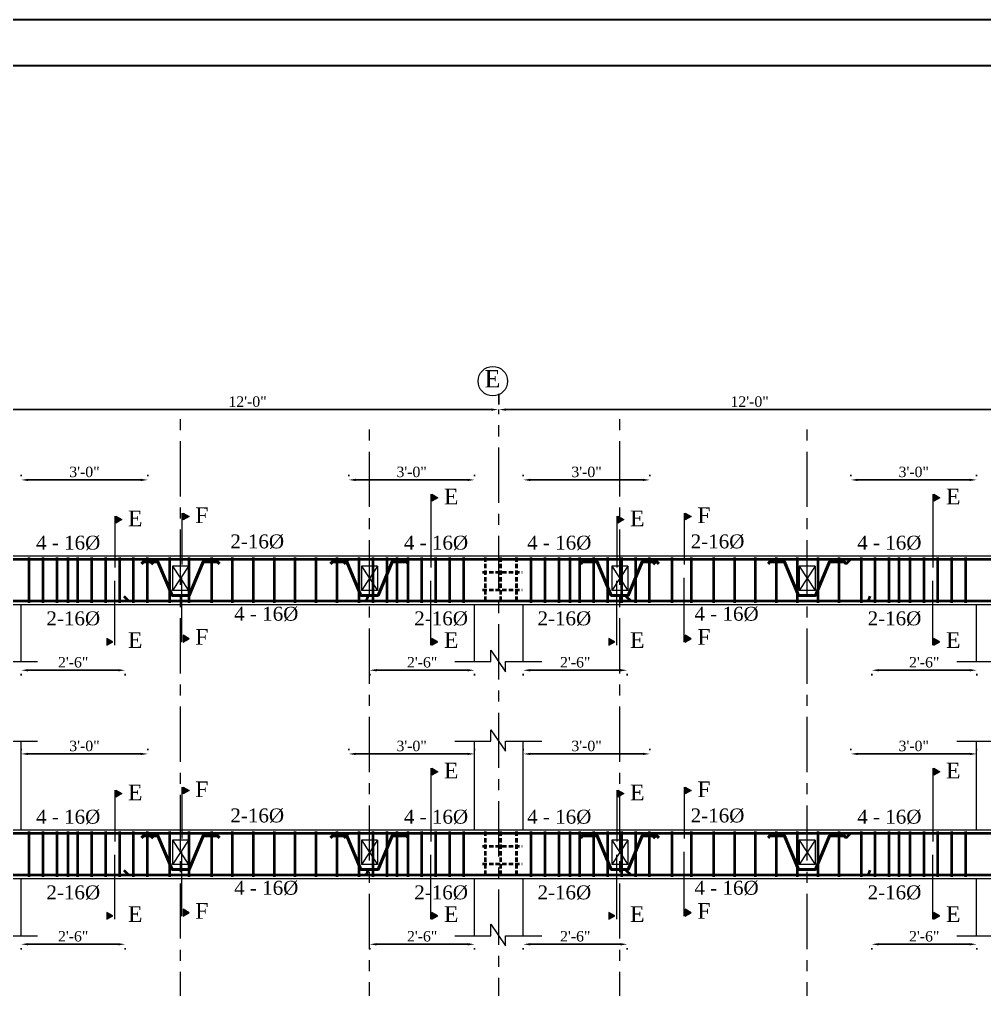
# Model space of a CAD drawing. Extents: x -2338379 to 930990, y -818978 to 106940.
# Drawn here: x 382564 to 383119, y -207224 to -206667 of the extents above; entities that cross this region are included whole.
import ezdxf

# ---------------------------------------------------------------- set-up
doc = ezdxf.new("R2010")
doc.units = 0
doc.header["$MEASUREMENT"] = 0
doc.header["$PDMODE"] = 34
for name, pattern in [('ACAD_ISO02W100', [15, 12, -3]), ('CENTER', [50.8, 31.75, -6.35, 6.35, -6.35]), ('DASHED', [0.75, 0.5, -0.25])]:
    doc.linetypes.add(name, pattern=pattern)
doc.layers.get('0').update_dxf_attribs({"linetype": 'CONTINUOUS', "lineweight": 30})
doc.layers.get('DEFPOINTS').update_dxf_attribs({"linetype": 'CONTINUOUS'})
for name, color, linetype, lineweight in [('BEAM', 1, 'DASHED', 18), ('Center', 11, 'CENTER', 15), ('Dimension', 35, 'CONTINUOUS', 9), ('HATCH', 3, 'CONTINUOUS', 15), ('rcc elevation', 253, 'CONTINUOUS', 18), ('rebar', 3, 'CONTINUOUS', 40), ('Structure', 2, 'CONTINUOUS', 50), ('TEXT', 7, 'CONTINUOUS', 30), ('WALL', 1, 'CONTINUOUS', 40)]:
    doc.layers.add(name, color=color, linetype=linetype, lineweight=lineweight)
doc.styles.get("Standard").update_dxf_attribs({"font": 'times.ttf', "height": 6})
doc.dimstyles.new('Standard$0', dxfattribs={"dimtxt": 6, "dimasz": 4, "dimexe": 3, "dimexo": 6, "dimgap": 3, "dimtad": 1, "dimdec": 1, "dimzin": 0, "dimdsep": 46, "dimlunit": 4, "dimtxsty": 'Standard', "dimcen": 0.09, "dimclrd": 6, "dimclre": 6, "dimclrt": 7, "dimadec": 0, "dimazin": 0, "dimtfac": 1, "dimtdec": 1, "dimtix": 1, "dimtofl": 0, "dimtmove": 1, "dimatfit": 3, "dimfxl": 1, "dimtolj": 1, "dimtzin": 0, "dimlwd": 18, "dimlwe": 18, "dimarcsym": 0})

# ---------------------------------------------------------------- blocks, each defined once
blk = doc.blocks.new('*D387')
at = {"layer": 'DEFPOINTS', "color": 0, "lineweight": 30, "transparency": 16777216}
for p in [(382839.15, -206884.81), (382551.01, -206890.81), (382839.15, -206890.81)]:
    blk.add_point(p, dxfattribs=at)
at = {"layer": 'TEXT', "color": 6, "lineweight": -2, "transparency": 16777216}
for p, q in [((382551.01, -206881.81), (382551.01, -206887.81)), ((382555.01, -206890.81), (382835.15, -206890.81))]:
    blk.add_line(p, q, dxfattribs=at)
at = {"layer": 'TEXT', "color": 6, "lineweight": 30, "transparency": 16777216}
for points in [[(382555.01, -206890.15), (382555.01, -206891.48), (382551.01, -206890.81)], [(382835.15, -206890.15), (382835.15, -206891.48), (382839.15, -206890.81)]]:
    blk.add_solid(points, dxfattribs=at)
at = {"layer": 'TEXT', "color": 7, "transparency": 16777216, "insert": (382695.08, -206886.26), "char_height": 6, "attachment_point": 5}
blk.add_mtext('\\A1;12\'-0"', dxfattribs=at)
blk = doc.blocks.new('*D388')
at = {"layer": 'DEFPOINTS', "color": 0, "lineweight": 30, "transparency": 16777216}
for p in [(383127.63, -206884.81), (382839.5, -206890.81), (383127.63, -206890.81)]:
    blk.add_point(p, dxfattribs=at)
at = {"layer": 'TEXT', "color": 6, "lineweight": -2, "transparency": 16777216}
for p, q in [((382839.5, -206881.81), (382839.5, -206887.81)), ((382843.5, -206890.81), (383123.63, -206890.81))]:
    blk.add_line(p, q, dxfattribs=at)
at = {"layer": 'TEXT', "color": 6, "lineweight": 30, "transparency": 16777216}
for points in [[(382843.5, -206890.15), (382843.5, -206891.48), (382839.5, -206890.81)], [(383123.63, -206890.15), (383123.63, -206891.48), (383127.63, -206890.81)]]:
    blk.add_solid(points, dxfattribs=at)
at = {"layer": 'TEXT', "color": 7, "transparency": 16777216, "insert": (382983.56, -206886.26), "char_height": 6, "attachment_point": 5}
blk.add_mtext('\\A1;12\'-0"', dxfattribs=at)
blk = doc.blocks.new('*D575')
at = {"layer": 'DEFPOINTS', "color": 0, "lineweight": 30, "transparency": 16777216}
for p in [(382637.76, -207088.62), (382565.01, -207095.46), (382637.76, -207095.46)]:
    blk.add_point(p, dxfattribs=at)
at = {"layer": 'TEXT', "color": 6, "lineweight": -2, "transparency": 16777216}
for p, q in [((382565.01, -207086.46), (382565.01, -207085.62)), ((382637.76, -207086.46), (382637.76, -207085.62)), ((382569.01, -207088.62), (382633.76, -207088.62))]:
    blk.add_line(p, q, dxfattribs=at)
at = {"layer": 'TEXT', "color": 6, "lineweight": 30, "transparency": 16777216}
for points in [[(382569.01, -207087.96), (382569.01, -207089.29), (382565.01, -207088.62)], [(382633.76, -207087.96), (382633.76, -207089.29), (382637.76, -207088.62)]]:
    blk.add_solid(points, dxfattribs=at)
at = {"layer": 'TEXT', "color": 7, "transparency": 16777216, "insert": (382601.39, -207084.07), "char_height": 6, "attachment_point": 5}
blk.add_mtext('\\A1;3\'-0"', dxfattribs=at)
blk = doc.blocks.new('*D576')
at = {"layer": 'DEFPOINTS', "color": 0, "lineweight": 30, "transparency": 16777216}
for p in [(382565.01, -207191.13), (382624.76, -207191.13), (382624.76, -207197.97)]:
    blk.add_point(p, dxfattribs=at)
at = {"layer": 'TEXT', "color": 6, "lineweight": -2, "transparency": 16777216}
for p, q in [((382569.01, -207197.97), (382620.76, -207197.97)), ((382565.01, -207200.13), (382565.01, -207200.97)), ((382624.76, -207200.13), (382624.76, -207200.97))]:
    blk.add_line(p, q, dxfattribs=at)
at = {"layer": 'TEXT', "color": 6, "lineweight": 30, "transparency": 16777216}
for points in [[(382569.01, -207197.31), (382569.01, -207198.64), (382565.01, -207197.97)], [(382620.76, -207197.31), (382620.76, -207198.64), (382624.76, -207197.97)]]:
    blk.add_solid(points, dxfattribs=at)
at = {"layer": 'TEXT', "color": 7, "transparency": 16777216, "insert": (382594.89, -207193.42), "char_height": 6, "attachment_point": 5}
blk.add_mtext('\\A1;2\'-6"', dxfattribs=at)
blk = doc.blocks.new('*D577')
at = {"layer": 'DEFPOINTS', "color": 0, "lineweight": 30, "transparency": 16777216}
for p in [(382825.5, -207088.62), (382753.23, -207095.46), (382825.5, -207095.46)]:
    blk.add_point(p, dxfattribs=at)
at = {"layer": 'TEXT', "color": 6, "lineweight": -2, "transparency": 16777216}
for p, q in [((382753.23, -207086.46), (382753.23, -207085.62)), ((382825.5, -207086.46), (382825.5, -207085.62)), ((382757.23, -207088.62), (382821.5, -207088.62))]:
    blk.add_line(p, q, dxfattribs=at)
at = {"layer": 'TEXT', "color": 6, "lineweight": 30, "transparency": 16777216}
for points in [[(382757.23, -207087.96), (382757.23, -207089.29), (382753.23, -207088.62)], [(382821.5, -207087.96), (382821.5, -207089.29), (382825.5, -207088.62)]]:
    blk.add_solid(points, dxfattribs=at)
at = {"layer": 'TEXT', "color": 7, "transparency": 16777216, "insert": (382789.36, -207084.07), "char_height": 6, "attachment_point": 5}
blk.add_mtext('\\A1;3\'-0"', dxfattribs=at)
blk = doc.blocks.new('*D578')
at = {"layer": 'DEFPOINTS', "color": 0, "lineweight": 30, "transparency": 16777216}
for p in [(382765.26, -207191.13), (382825.52, -207191.13), (382765.26, -207197.97)]:
    blk.add_point(p, dxfattribs=at)
at = {"layer": 'TEXT', "color": 6, "lineweight": -2, "transparency": 16777216}
for p, q in [((382821.52, -207197.97), (382769.26, -207197.97)), ((382765.26, -207200.13), (382765.26, -207200.97)), ((382825.52, -207200.13), (382825.52, -207200.97))]:
    blk.add_line(p, q, dxfattribs=at)
at = {"layer": 'TEXT', "color": 6, "lineweight": 30, "transparency": 16777216}
for points in [[(382769.26, -207197.31), (382769.26, -207198.64), (382765.26, -207197.97)], [(382821.52, -207197.31), (382821.52, -207198.64), (382825.52, -207197.97)]]:
    blk.add_solid(points, dxfattribs=at)
at = {"layer": 'TEXT', "color": 7, "transparency": 16777216, "insert": (382795.39, -207193.42), "char_height": 6, "attachment_point": 5}
blk.add_mtext('\\A1;2\'-6"', dxfattribs=at)
blk = doc.blocks.new('*D579')
at = {"layer": 'DEFPOINTS', "color": 0, "lineweight": 30, "transparency": 16777216}
for p in [(382926.24, -207088.62), (382853.5, -207095.46), (382926.24, -207095.46)]:
    blk.add_point(p, dxfattribs=at)
at = {"layer": 'TEXT', "color": 6, "lineweight": -2, "transparency": 16777216}
for p, q in [((382853.5, -207086.46), (382853.5, -207085.62)), ((382926.24, -207086.46), (382926.24, -207085.62)), ((382857.5, -207088.62), (382922.24, -207088.62))]:
    blk.add_line(p, q, dxfattribs=at)
at = {"layer": 'TEXT', "color": 6, "lineweight": 30, "transparency": 16777216}
for points in [[(382857.5, -207087.96), (382857.5, -207089.29), (382853.5, -207088.62)], [(382922.24, -207087.96), (382922.24, -207089.29), (382926.24, -207088.62)]]:
    blk.add_solid(points, dxfattribs=at)
at = {"layer": 'TEXT', "color": 7, "transparency": 16777216, "insert": (382889.87, -207084.07), "char_height": 6, "attachment_point": 5}
blk.add_mtext('\\A1;3\'-0"', dxfattribs=at)
blk = doc.blocks.new('*D580')
at = {"layer": 'DEFPOINTS', "color": 0, "lineweight": 30, "transparency": 16777216}
for p in [(382853.5, -207191.13), (382913.24, -207191.13), (382913.24, -207197.97)]:
    blk.add_point(p, dxfattribs=at)
at = {"layer": 'TEXT', "color": 6, "lineweight": -2, "transparency": 16777216}
for p, q in [((382857.5, -207197.97), (382909.24, -207197.97)), ((382853.5, -207200.13), (382853.5, -207200.97)), ((382913.24, -207200.13), (382913.24, -207200.97))]:
    blk.add_line(p, q, dxfattribs=at)
at = {"layer": 'TEXT', "color": 6, "lineweight": 30, "transparency": 16777216}
for points in [[(382857.5, -207197.31), (382857.5, -207198.64), (382853.5, -207197.97)], [(382909.24, -207197.31), (382909.24, -207198.64), (382913.24, -207197.97)]]:
    blk.add_solid(points, dxfattribs=at)
at = {"layer": 'TEXT', "color": 7, "transparency": 16777216, "insert": (382883.37, -207193.42), "char_height": 6, "attachment_point": 5}
blk.add_mtext('\\A1;2\'-6"', dxfattribs=at)
blk = doc.blocks.new('*D581')
at = {"layer": 'DEFPOINTS', "color": 0, "lineweight": 30, "transparency": 16777216}
for p in [(383113.98, -207088.62), (383041.72, -207095.46), (383113.98, -207095.46)]:
    blk.add_point(p, dxfattribs=at)
at = {"layer": 'TEXT', "color": 6, "lineweight": -2, "transparency": 16777216}
for p, q in [((383041.72, -207086.46), (383041.72, -207085.62)), ((383113.98, -207086.46), (383113.98, -207085.62)), ((383045.72, -207088.62), (383109.98, -207088.62))]:
    blk.add_line(p, q, dxfattribs=at)
at = {"layer": 'TEXT', "color": 6, "lineweight": 30, "transparency": 16777216}
for points in [[(383045.72, -207087.96), (383045.72, -207089.29), (383041.72, -207088.62)], [(383109.98, -207087.96), (383109.98, -207089.29), (383113.98, -207088.62)]]:
    blk.add_solid(points, dxfattribs=at)
at = {"layer": 'TEXT', "color": 7, "transparency": 16777216, "insert": (383077.85, -207084.07), "char_height": 6, "attachment_point": 5}
blk.add_mtext('\\A1;3\'-0"', dxfattribs=at)
blk = doc.blocks.new('*D582')
at = {"layer": 'DEFPOINTS', "color": 0, "lineweight": 30, "transparency": 16777216}
for p in [(383053.74, -207191.13), (383114.01, -207191.13), (383053.74, -207197.97)]:
    blk.add_point(p, dxfattribs=at)
at = {"layer": 'TEXT', "color": 6, "lineweight": -2, "transparency": 16777216}
for p, q in [((383110.01, -207197.97), (383057.74, -207197.97)), ((383053.74, -207200.13), (383053.74, -207200.97)), ((383114.01, -207200.13), (383114.01, -207200.97))]:
    blk.add_line(p, q, dxfattribs=at)
at = {"layer": 'TEXT', "color": 6, "lineweight": 30, "transparency": 16777216}
for points in [[(383057.74, -207197.31), (383057.74, -207198.64), (383053.74, -207197.97)], [(383110.01, -207197.31), (383110.01, -207198.64), (383114.01, -207197.97)]]:
    blk.add_solid(points, dxfattribs=at)
at = {"layer": 'TEXT', "color": 7, "transparency": 16777216, "insert": (383083.88, -207193.42), "char_height": 6, "attachment_point": 5}
blk.add_mtext('\\A1;2\'-6"', dxfattribs=at)
blk = doc.blocks.new('*D612')
at = {"layer": 'DEFPOINTS', "color": 0, "lineweight": 30, "transparency": 16777216}
for p in [(382637.76, -206931.19), (382565.01, -206938.03), (382637.76, -206938.03)]:
    blk.add_point(p, dxfattribs=at)
at = {"layer": 'TEXT', "color": 6, "lineweight": -2, "transparency": 16777216}
for p, q in [((382565.01, -206929.03), (382565.01, -206928.19)), ((382569.01, -206931.19), (382633.76, -206931.19)), ((382637.76, -206929.03), (382637.76, -206928.19))]:
    blk.add_line(p, q, dxfattribs=at)
at = {"layer": 'TEXT', "color": 6, "lineweight": 30, "transparency": 16777216}
for points in [[(382569.01, -206930.52), (382569.01, -206931.86), (382565.01, -206931.19)], [(382633.76, -206930.52), (382633.76, -206931.86), (382637.76, -206931.19)]]:
    blk.add_solid(points, dxfattribs=at)
at = {"layer": 'TEXT', "color": 7, "transparency": 16777216, "insert": (382601.39, -206926.64), "char_height": 6, "attachment_point": 5}
blk.add_mtext('\\A1;3\'-0"', dxfattribs=at)
blk = doc.blocks.new('*D613')
at = {"layer": 'DEFPOINTS', "color": 0, "lineweight": 30, "transparency": 16777216}
for p in [(382565.01, -207033.7), (382624.76, -207033.7), (382624.76, -207040.54)]:
    blk.add_point(p, dxfattribs=at)
at = {"layer": 'TEXT', "color": 6, "lineweight": -2, "transparency": 16777216}
for p, q in [((382565.01, -207042.7), (382565.01, -207043.54)), ((382569.01, -207040.54), (382620.76, -207040.54)), ((382624.76, -207042.7), (382624.76, -207043.54))]:
    blk.add_line(p, q, dxfattribs=at)
at = {"layer": 'TEXT', "color": 6, "lineweight": 30, "transparency": 16777216}
for points in [[(382569.01, -207039.87), (382569.01, -207041.21), (382565.01, -207040.54)], [(382620.76, -207039.87), (382620.76, -207041.21), (382624.76, -207040.54)]]:
    blk.add_solid(points, dxfattribs=at)
at = {"layer": 'TEXT', "color": 7, "transparency": 16777216, "insert": (382594.89, -207035.99), "char_height": 6, "attachment_point": 5}
blk.add_mtext('\\A1;2\'-6"', dxfattribs=at)
blk = doc.blocks.new('*D614')
at = {"layer": 'DEFPOINTS', "color": 0, "lineweight": 30, "transparency": 16777216}
for p in [(382825.5, -206931.19), (382753.23, -206938.03), (382825.5, -206938.03)]:
    blk.add_point(p, dxfattribs=at)
at = {"layer": 'TEXT', "color": 6, "lineweight": -2, "transparency": 16777216}
for p, q in [((382753.23, -206929.03), (382753.23, -206928.19)), ((382757.23, -206931.19), (382821.5, -206931.19)), ((382825.5, -206929.03), (382825.5, -206928.19))]:
    blk.add_line(p, q, dxfattribs=at)
at = {"layer": 'TEXT', "color": 6, "lineweight": 30, "transparency": 16777216}
for points in [[(382757.23, -206930.52), (382757.23, -206931.86), (382753.23, -206931.19)], [(382821.5, -206930.52), (382821.5, -206931.86), (382825.5, -206931.19)]]:
    blk.add_solid(points, dxfattribs=at)
at = {"layer": 'TEXT', "color": 7, "transparency": 16777216, "insert": (382789.36, -206926.64), "char_height": 6, "attachment_point": 5}
blk.add_mtext('\\A1;3\'-0"', dxfattribs=at)
blk = doc.blocks.new('*D615')
at = {"layer": 'DEFPOINTS', "color": 0, "lineweight": 30, "transparency": 16777216}
for p in [(382765.26, -207033.7), (382825.52, -207033.7), (382765.26, -207040.54)]:
    blk.add_point(p, dxfattribs=at)
at = {"layer": 'TEXT', "color": 6, "lineweight": -2, "transparency": 16777216}
for p, q in [((382765.26, -207042.7), (382765.26, -207043.54)), ((382821.52, -207040.54), (382769.26, -207040.54)), ((382825.52, -207042.7), (382825.52, -207043.54))]:
    blk.add_line(p, q, dxfattribs=at)
at = {"layer": 'TEXT', "color": 6, "lineweight": 30, "transparency": 16777216}
for points in [[(382769.26, -207039.87), (382769.26, -207041.21), (382765.26, -207040.54)], [(382821.52, -207039.87), (382821.52, -207041.21), (382825.52, -207040.54)]]:
    blk.add_solid(points, dxfattribs=at)
at = {"layer": 'TEXT', "color": 7, "transparency": 16777216, "insert": (382795.39, -207035.99), "char_height": 6, "attachment_point": 5}
blk.add_mtext('\\A1;2\'-6"', dxfattribs=at)
blk = doc.blocks.new('*D616')
at = {"layer": 'DEFPOINTS', "color": 0, "lineweight": 30, "transparency": 16777216}
for p in [(382926.24, -206931.19), (382853.5, -206938.03), (382926.24, -206938.03)]:
    blk.add_point(p, dxfattribs=at)
at = {"layer": 'TEXT', "color": 6, "lineweight": -2, "transparency": 16777216}
for p, q in [((382853.5, -206929.03), (382853.5, -206928.19)), ((382857.5, -206931.19), (382922.24, -206931.19)), ((382926.24, -206929.03), (382926.24, -206928.19))]:
    blk.add_line(p, q, dxfattribs=at)
at = {"layer": 'TEXT', "color": 6, "lineweight": 30, "transparency": 16777216}
for points in [[(382857.5, -206930.52), (382857.5, -206931.86), (382853.5, -206931.19)], [(382922.24, -206930.52), (382922.24, -206931.86), (382926.24, -206931.19)]]:
    blk.add_solid(points, dxfattribs=at)
at = {"layer": 'TEXT', "color": 7, "transparency": 16777216, "insert": (382889.87, -206926.64), "char_height": 6, "attachment_point": 5}
blk.add_mtext('\\A1;3\'-0"', dxfattribs=at)
blk = doc.blocks.new('*D617')
at = {"layer": 'DEFPOINTS', "color": 0, "lineweight": 30, "transparency": 16777216}
for p in [(382853.5, -207033.7), (382913.24, -207033.7), (382913.24, -207040.54)]:
    blk.add_point(p, dxfattribs=at)
at = {"layer": 'TEXT', "color": 6, "lineweight": -2, "transparency": 16777216}
for p, q in [((382853.5, -207042.7), (382853.5, -207043.54)), ((382857.5, -207040.54), (382909.24, -207040.54)), ((382913.24, -207042.7), (382913.24, -207043.54))]:
    blk.add_line(p, q, dxfattribs=at)
at = {"layer": 'TEXT', "color": 6, "lineweight": 30, "transparency": 16777216}
for points in [[(382857.5, -207039.87), (382857.5, -207041.21), (382853.5, -207040.54)], [(382909.24, -207039.87), (382909.24, -207041.21), (382913.24, -207040.54)]]:
    blk.add_solid(points, dxfattribs=at)
at = {"layer": 'TEXT', "color": 7, "transparency": 16777216, "insert": (382883.37, -207035.99), "char_height": 6, "attachment_point": 5}
blk.add_mtext('\\A1;2\'-6"', dxfattribs=at)
blk = doc.blocks.new('*D618')
at = {"layer": 'DEFPOINTS', "color": 0, "lineweight": 30, "transparency": 16777216}
for p in [(383113.98, -206931.19), (383041.72, -206938.03), (383113.98, -206938.03)]:
    blk.add_point(p, dxfattribs=at)
at = {"layer": 'TEXT', "color": 6, "lineweight": -2, "transparency": 16777216}
for p, q in [((383041.72, -206929.03), (383041.72, -206928.19)), ((383045.72, -206931.19), (383109.98, -206931.19)), ((383113.98, -206929.03), (383113.98, -206928.19))]:
    blk.add_line(p, q, dxfattribs=at)
at = {"layer": 'TEXT', "color": 6, "lineweight": 30, "transparency": 16777216}
for points in [[(383045.72, -206930.52), (383045.72, -206931.86), (383041.72, -206931.19)], [(383109.98, -206930.52), (383109.98, -206931.86), (383113.98, -206931.19)]]:
    blk.add_solid(points, dxfattribs=at)
at = {"layer": 'TEXT', "color": 7, "transparency": 16777216, "insert": (383077.85, -206926.64), "char_height": 6, "attachment_point": 5}
blk.add_mtext('\\A1;3\'-0"', dxfattribs=at)
blk = doc.blocks.new('*D619')
at = {"layer": 'DEFPOINTS', "color": 0, "lineweight": 30, "transparency": 16777216}
for p in [(383053.74, -207033.7), (383114.01, -207033.7), (383053.74, -207040.54)]:
    blk.add_point(p, dxfattribs=at)
at = {"layer": 'TEXT', "color": 6, "lineweight": -2, "transparency": 16777216}
for p, q in [((383053.74, -207042.7), (383053.74, -207043.54)), ((383110.01, -207040.54), (383057.74, -207040.54)), ((383114.01, -207042.7), (383114.01, -207043.54))]:
    blk.add_line(p, q, dxfattribs=at)
at = {"layer": 'TEXT', "color": 6, "lineweight": 30, "transparency": 16777216}
for points in [[(383057.74, -207039.87), (383057.74, -207041.21), (383053.74, -207040.54)], [(383110.01, -207039.87), (383110.01, -207041.21), (383114.01, -207040.54)]]:
    blk.add_solid(points, dxfattribs=at)
at = {"layer": 'TEXT', "color": 7, "transparency": 16777216, "insert": (383083.88, -207035.99), "char_height": 6, "attachment_point": 5}
blk.add_mtext('\\A1;2\'-6"', dxfattribs=at)

msp = doc.modelspace()

# ---------------------------------------------------------------- hatches: boundary and pattern name
at = {"layer": 'HATCH', "ltscale": 0.5}
for points in [[(382800.93, -206943.4), (382800.93, -206939.45), (382804.35, -206941.42)], [(383089.41, -206943.4), (383089.41, -206939.45), (383092.83, -206941.42)], [(382619.39, -206955.98), (382619.39, -206952.03), (382622.81, -206954)], [(382658.04, -206954.16), (382658.04, -206950.21), (382661.46, -206952.18)], [(382907.87, -206955.98), (382907.87, -206952.03), (382911.29, -206954)], [(382946.52, -206954.16), (382946.52, -206950.21), (382949.94, -206952.18)], [(382658.04, -207020.44), (382658.04, -207024.39), (382661.46, -207022.41)], [(382946.52, -207020.44), (382946.52, -207024.39), (382949.94, -207022.41)], [(382614.19, -207022.26), (382614.19, -207026.21), (382617.61, -207024.24)], [(382800.93, -207022.26), (382800.93, -207026.21), (382804.35, -207024.24)], [(382902.67, -207022.26), (382902.67, -207026.21), (382906.09, -207024.24)], [(383089.41, -207022.26), (383089.41, -207026.21), (383092.83, -207024.24)], [(382800.93, -207100.83), (382800.93, -207096.88), (382804.35, -207098.85)], [(383089.41, -207100.83), (383089.41, -207096.88), (383092.83, -207098.85)], [(382619.39, -207113.41), (382619.39, -207109.46), (382622.81, -207111.44)], [(382658.04, -207111.59), (382658.04, -207107.64), (382661.46, -207109.61)], [(382907.87, -207113.41), (382907.87, -207109.46), (382911.29, -207111.44)], [(382946.52, -207111.59), (382946.52, -207107.64), (382949.94, -207109.61)], [(382614.19, -207179.7), (382614.19, -207183.64), (382617.61, -207181.67)], [(382658.04, -207177.87), (382658.04, -207181.82), (382661.46, -207179.85)], [(382800.93, -207179.7), (382800.93, -207183.64), (382804.35, -207181.67)], [(382902.67, -207179.7), (382902.67, -207183.64), (382906.09, -207181.67)], [(382946.52, -207177.87), (382946.52, -207181.82), (382949.94, -207179.85)], [(383089.41, -207179.7), (383089.41, -207183.64), (383092.83, -207181.67)]]:
    msp.add_hatch(color=256, dxfattribs=at).paths.add_polyline_path(points)

# ---------------------------------------------------------------- linework, layer by layer
at = {"color": 3}
for points in [[(381440.54, -206666.63), (384925.34, -206666.63), (384925.34, -209148.23), (381440.54, -209148.23)], [(381519.74, -206693.03), (384898.94, -206693.03), (384898.94, -209121.83), (381519.74, -209121.83)]]:
    msp.add_lwpolyline(points, close=True, dxfattribs=at)
at = {"layer": 'BEAM', "linetype": 'ACAD_ISO02W100', "ltscale": 5}
for p, q in [((382652.02, -206980.74), (382652.02, -206994.74)), ((382661.22, -206980.74), (382661.22, -206994.74)), ((382760.61, -206980.74), (382760.61, -206994.74)), ((382769.81, -206980.74), (382769.81, -206994.74)), ((382904.38, -206980.74), (382904.38, -206994.74)), ((382913.58, -206980.74), (382913.58, -206994.74)), ((383012.02, -206980.74), (383012.02, -206994.74)), ((383021.22, -206980.74), (383021.22, -206994.74)), ((382652.02, -207138.17), (382652.02, -207152.17)), ((382661.22, -207138.17), (382661.22, -207152.17)), ((382760.61, -207138.17), (382760.61, -207152.17)), ((382769.81, -207138.17), (382769.81, -207152.17)), ((382904.38, -207138.17), (382904.38, -207152.17)), ((382913.58, -207138.17), (382913.58, -207152.17)), ((383012.02, -207138.17), (383012.02, -207152.17)), ((383021.22, -207138.17), (383021.22, -207152.17))]:
    msp.add_line(p, q, dxfattribs=at)
at = {"layer": 'Center'}
for p, q in [((382656.57, -207905.93), (382656.57, -206890.81)), ((382839.5, -207909.49), (382839.5, -206890.81)), ((382908.93, -207905.93), (382908.93, -206890.81)), ((382765.16, -207911.93), (382765.16, -206896.81)), ((383016.57, -207911.93), (383016.57, -206896.81))]:
    msp.add_line(p, q, dxfattribs=at)
at = {"layer": 'Dimension', "ltscale": 0.5}
for p, q in [((382800.3, -206939.42), (382800.3, -206981.59)), ((383088.78, -206939.42), (383088.78, -206981.59)), ((382618.76, -206952.04), (382618.76, -206981.59)), ((382657.41, -206950.22), (382657.41, -206979.77)), ((382907.24, -206952.04), (382907.24, -206981.59)), ((382945.89, -206950.22), (382945.89, -206979.77)), ((382618.76, -207026.2), (382618.76, -206989.25)), ((382657.41, -207024.38), (382657.41, -206987.43)), ((382800.3, -207026.2), (382800.3, -206989.25)), ((382907.24, -207026.2), (382907.24, -206989.25)), ((382945.89, -207024.38), (382945.89, -206987.43)), ((383088.78, -207026.2), (383088.78, -206989.25)), ((382800.3, -207096.85), (382800.3, -207139.02)), ((383088.78, -207096.85), (383088.78, -207139.02)), ((382618.76, -207109.47), (382618.76, -207139.02)), ((382657.41, -207107.65), (382657.41, -207137.2)), ((382907.24, -207109.47), (382907.24, -207139.02)), ((382945.89, -207107.65), (382945.89, -207137.2)), ((382618.76, -207183.63), (382618.76, -207146.68)), ((382657.41, -207181.81), (382657.41, -207144.86)), ((382800.3, -207183.63), (382800.3, -207146.68)), ((382907.24, -207183.63), (382907.24, -207146.68)), ((382945.89, -207181.81), (382945.89, -207144.86)), ((383088.78, -207183.63), (383088.78, -207146.68))]:
    msp.add_line(p, q, dxfattribs=at)
at = {"layer": 'Dimension', "linetype": 'ACAD_ISO02W100', "ltscale": 125}
for p, q in [((382661.22, -206980.74), (382652.02, -206980.74)), ((382652.02, -206980.74), (382661.22, -206994.74)), ((382661.22, -206980.74), (382652.02, -206994.74)), ((382769.81, -206980.74), (382760.61, -206980.74)), ((382760.61, -206980.74), (382769.81, -206994.74)), ((382769.81, -206980.74), (382760.61, -206994.74)), ((382913.58, -206980.74), (382904.38, -206980.74)), ((382904.38, -206980.74), (382913.58, -206994.74)), ((382913.58, -206980.74), (382904.38, -206994.74)), ((383021.22, -206980.74), (383012.02, -206980.74)), ((383012.02, -206980.74), (383021.22, -206994.74)), ((383021.22, -206980.74), (383012.02, -206994.74)), ((382661.22, -206994.74), (382652.02, -206994.74)), ((382769.81, -206994.74), (382760.61, -206994.74)), ((382913.58, -206994.74), (382904.38, -206994.74)), ((383021.22, -206994.74), (383012.02, -206994.74)), ((382661.22, -207138.17), (382652.02, -207138.17)), ((382652.02, -207138.17), (382661.22, -207152.17)), ((382661.22, -207138.17), (382652.02, -207152.17)), ((382769.81, -207138.17), (382760.61, -207138.17)), ((382760.61, -207138.17), (382769.81, -207152.17)), ((382769.81, -207138.17), (382760.61, -207152.17)), ((382913.58, -207138.17), (382904.38, -207138.17)), ((382904.38, -207138.17), (382913.58, -207152.17)), ((382913.58, -207138.17), (382904.38, -207152.17)), ((383021.22, -207138.17), (383012.02, -207138.17)), ((383012.02, -207138.17), (383021.22, -207152.17)), ((383021.22, -207138.17), (383012.02, -207152.17)), ((382661.22, -207152.17), (382652.02, -207152.17)), ((382769.81, -207152.17), (382760.61, -207152.17)), ((382913.58, -207152.17), (382904.38, -207152.17)), ((383021.22, -207152.17), (383012.02, -207152.17))]:
    msp.add_line(p, q, dxfattribs=at)
at = {"layer": 'Dimension', "ltscale": 0.5}
for points in [[(382804.35, -206941.42), (382800.93, -206943.4), (382800.93, -206939.45)], [(383092.83, -206941.42), (383089.41, -206943.4), (383089.41, -206939.45)], [(382622.81, -206954), (382619.39, -206955.98), (382619.39, -206952.03)], [(382661.46, -206952.18), (382658.04, -206954.16), (382658.04, -206950.21)], [(382911.29, -206954), (382907.87, -206955.98), (382907.87, -206952.03)], [(382949.94, -206952.18), (382946.52, -206954.16), (382946.52, -206950.21)], [(382661.46, -207022.41), (382658.04, -207020.44), (382658.04, -207024.39)], [(382949.94, -207022.41), (382946.52, -207020.44), (382946.52, -207024.39)], [(382617.61, -207024.24), (382614.19, -207022.26), (382614.19, -207026.21)], [(382804.35, -207024.24), (382800.93, -207022.26), (382800.93, -207026.21)], [(382906.09, -207024.24), (382902.67, -207022.26), (382902.67, -207026.21)], [(383092.83, -207024.24), (383089.41, -207022.26), (383089.41, -207026.21)], [(382804.35, -207098.85), (382800.93, -207100.83), (382800.93, -207096.88)], [(383092.83, -207098.85), (383089.41, -207100.83), (383089.41, -207096.88)], [(382622.81, -207111.44), (382619.39, -207113.41), (382619.39, -207109.46)], [(382661.46, -207109.61), (382658.04, -207111.59), (382658.04, -207107.64)], [(382911.29, -207111.44), (382907.87, -207113.41), (382907.87, -207109.46)], [(382949.94, -207109.61), (382946.52, -207111.59), (382946.52, -207107.64)], [(382617.61, -207181.67), (382614.19, -207179.7), (382614.19, -207183.64)], [(382661.46, -207179.85), (382658.04, -207177.87), (382658.04, -207181.82)], [(382804.35, -207181.67), (382800.93, -207179.7), (382800.93, -207183.64)], [(382906.09, -207181.67), (382902.67, -207179.7), (382902.67, -207183.64)], [(382949.94, -207179.85), (382946.52, -207177.87), (382946.52, -207181.82)], [(383092.83, -207181.67), (383089.41, -207179.7), (383089.41, -207183.64)]]:
    msp.add_lwpolyline(points, close=True, dxfattribs=at)
at = {"layer": 'Dimension'}
for points in [[(382524.26, -207035.61), (382545.05, -207035.61), (382545.05, -207029.06), (382553.43, -207041.44), (382553.43, -207035.61), (382574.4, -207035.61)], [(382814.09, -207035.61), (382834.87, -207035.61), (382834.87, -207029.06), (382843.26, -207041.44), (382843.26, -207035.61), (382864.23, -207035.61)], [(383102.57, -207035.61), (383123.36, -207035.61), (383123.36, -207029.06), (383131.74, -207041.44), (383131.74, -207035.61), (383152.71, -207035.61)], [(382524.26, -207081.25), (382545.05, -207081.25), (382545.05, -207074.69), (382553.43, -207087.08), (382553.43, -207081.25), (382574.4, -207081.25)], [(382814.09, -207081.25), (382834.87, -207081.25), (382834.87, -207074.69), (382843.26, -207087.08), (382843.26, -207081.25), (382864.23, -207081.25)], [(383102.57, -207081.25), (383123.36, -207081.25), (383123.36, -207074.69), (383131.74, -207087.08), (383131.74, -207081.25), (383152.71, -207081.25)], [(382524.26, -207193.05), (382545.05, -207193.05), (382545.05, -207186.49), (382553.43, -207198.87), (382553.43, -207193.05), (382574.4, -207193.05)], [(382814.09, -207193.05), (382834.87, -207193.05), (382834.87, -207186.49), (382843.26, -207198.87), (382843.26, -207193.05), (382864.23, -207193.05)], [(383102.57, -207193.05), (383123.36, -207193.05), (383123.36, -207186.49), (383131.74, -207198.87), (383131.74, -207193.05), (383152.71, -207193.05)]]:
    msp.add_lwpolyline(points, dxfattribs=at)
msp.add_circle((382836.02, -206874.46), 8.45, dxfattribs=at)
at = {"layer": 'rcc elevation', "ltscale": 20}
for p, q in [((382275.53, -206974.74), (384264.26, -206974.74)), ((382565.01, -206974.74), (382825.5, -206974.74)), ((382853.5, -206974.74), (383113.98, -206974.74)), ((382275.53, -207002.74), (384264.26, -207002.74)), ((382565.01, -207002.74), (382825.5, -207002.74)), ((382565.01, -207035.61), (382565.01, -207002.74)), ((382565.01, -207035.61), (382565.01, -207002.74)), ((382825.5, -207035.61), (382825.5, -207002.74)), ((382853.5, -207035.61), (382853.5, -207002.74)), ((382853.5, -207035.61), (382853.5, -207002.74)), ((382853.5, -207002.74), (383113.98, -207002.74)), ((382853.5, -207035.61), (382853.5, -207002.74)), ((382853.5, -207035.61), (382853.5, -207002.74)), ((383113.98, -207035.61), (383113.98, -207002.74)), ((382565.01, -207132.17), (382565.01, -207081.25)), ((382565.01, -207132.17), (382565.01, -207081.25)), ((382825.5, -207132.17), (382825.5, -207081.25)), ((382853.5, -207132.17), (382853.5, -207081.25)), ((382853.5, -207132.17), (382853.5, -207081.25)), ((382853.5, -207132.17), (382853.5, -207081.25)), ((382853.5, -207132.17), (382853.5, -207081.25)), ((383113.98, -207132.17), (383113.98, -207081.25)), ((382275.53, -207132.17), (384264.26, -207132.17)), ((382565.01, -207132.17), (382825.5, -207132.17)), ((382853.5, -207132.17), (383113.98, -207132.17)), ((382275.53, -207160.17), (384264.26, -207160.17)), ((382565.01, -207160.17), (382825.5, -207160.17)), ((382565.01, -207193.05), (382565.01, -207160.17)), ((382565.01, -207193.05), (382565.01, -207160.17)), ((382825.5, -207193.05), (382825.5, -207160.17)), ((382853.5, -207193.05), (382853.5, -207160.17)), ((382853.5, -207193.05), (382853.5, -207160.17)), ((382853.5, -207160.17), (383113.98, -207160.17)), ((382853.5, -207193.05), (382853.5, -207160.17)), ((382853.5, -207193.05), (382853.5, -207160.17)), ((383113.98, -207193.05), (383113.98, -207160.17))]:
    msp.add_line(p, q, dxfattribs=at)
at = {"layer": 'rebar', "ltscale": 5}
for p, q in [((382569.42, -206975.74), (382569.42, -207001.74)), ((382577.42, -206975.74), (382577.42, -207001.74)), ((382585.42, -206975.74), (382585.42, -207001.74)), ((382591.75, -206975.74), (382591.75, -207001.74)), ((382597.42, -206975.74), (382597.42, -207001.74)), ((382605.42, -206975.74), (382605.42, -207001.74)), ((382613.42, -206975.74), (382613.42, -207001.74)), ((382621.42, -206975.74), (382621.42, -207001.74)), ((382629.42, -206975.74), (382629.42, -207001.74)), ((382637.42, -206975.74), (382637.42, -207001.74)), ((382650.3, -206975.74), (382650.3, -207001.74)), ((382661.42, -206975.74), (382661.42, -207001.74)), ((382674.3, -206975.74), (382674.3, -207001.74)), ((382686.3, -206975.74), (382686.3, -207001.74)), ((382698.3, -206975.74), (382698.3, -207001.74)), ((382710.3, -206975.74), (382710.3, -207001.74)), ((382722.3, -206975.74), (382722.3, -207001.74)), ((382734.3, -206975.74), (382734.3, -207001.74)), ((382746.3, -206975.74), (382746.3, -207001.74)), ((382759.09, -206975.74), (382759.09, -207001.74)), ((382767.09, -206975.74), (382767.09, -207001.74)), ((382775.09, -206975.74), (382775.09, -207001.74)), ((382780.81, -206975.74), (382780.81, -207001.74)), ((382787.09, -206975.74), (382787.09, -207001.74)), ((382795.09, -206975.74), (382795.09, -207001.74)), ((382803.09, -206975.74), (382803.09, -207001.74)), ((382811.09, -206975.74), (382811.09, -207001.74)), ((382819.09, -206975.74), (382819.09, -207001.74)), ((382857.9, -206975.74), (382857.9, -207001.74)), ((382865.9, -206975.74), (382865.9, -207001.74)), ((382873.9, -206975.74), (382873.9, -207001.74)), ((382880.24, -206975.74), (382880.24, -207001.74)), ((382885.9, -206975.74), (382885.9, -207001.74)), ((382893.9, -206975.74), (382893.9, -207001.74)), ((382901.9, -206975.74), (382901.9, -207001.74)), ((382909.9, -206975.74), (382909.9, -207001.74)), ((382917.9, -206975.74), (382917.9, -207001.74)), ((382925.9, -206975.74), (382925.9, -207001.74)), ((382938.78, -206975.74), (382938.78, -207001.74)), ((382949.9, -206975.74), (382949.9, -207001.74)), ((382962.78, -206975.74), (382962.78, -207001.74)), ((382974.78, -206975.74), (382974.78, -207001.74)), ((382986.78, -206975.74), (382986.78, -207001.74)), ((382998.78, -206975.74), (382998.78, -207001.74)), ((383010.78, -206975.74), (383010.78, -207001.74)), ((383022.78, -206975.74), (383022.78, -207001.74)), ((383034.78, -206975.74), (383034.78, -207001.74)), ((383047.57, -206975.74), (383047.57, -207001.74)), ((383055.57, -206975.74), (383055.57, -207001.74)), ((383063.57, -206975.74), (383063.57, -207001.74)), ((383069.29, -206975.74), (383069.29, -207001.74)), ((383075.57, -206975.74), (383075.57, -207001.74)), ((383083.57, -206975.74), (383083.57, -207001.74)), ((383091.57, -206975.74), (383091.57, -207001.74)), ((383099.57, -206975.74), (383099.57, -207001.74)), ((383107.57, -206975.74), (383107.57, -207001.74)), ((382569.42, -207133.17), (382569.42, -207159.17)), ((382577.42, -207133.17), (382577.42, -207159.17)), ((382585.42, -207133.17), (382585.42, -207159.17)), ((382591.75, -207133.17), (382591.75, -207159.17)), ((382597.42, -207133.17), (382597.42, -207159.17)), ((382605.42, -207133.17), (382605.42, -207159.17)), ((382613.42, -207133.17), (382613.42, -207159.17)), ((382621.42, -207133.17), (382621.42, -207159.17)), ((382629.42, -207133.17), (382629.42, -207159.17)), ((382637.42, -207133.17), (382637.42, -207159.17)), ((382650.3, -207133.17), (382650.3, -207159.17)), ((382661.42, -207133.17), (382661.42, -207159.17)), ((382674.3, -207133.17), (382674.3, -207159.17)), ((382686.3, -207133.17), (382686.3, -207159.17)), ((382698.3, -207133.17), (382698.3, -207159.17)), ((382710.3, -207133.17), (382710.3, -207159.17)), ((382722.3, -207133.17), (382722.3, -207159.17)), ((382734.3, -207133.17), (382734.3, -207159.17)), ((382746.3, -207133.17), (382746.3, -207159.17)), ((382759.09, -207133.17), (382759.09, -207159.17)), ((382767.09, -207133.17), (382767.09, -207159.17)), ((382775.09, -207133.17), (382775.09, -207159.17)), ((382780.81, -207133.17), (382780.81, -207159.17)), ((382787.09, -207133.17), (382787.09, -207159.17)), ((382795.09, -207133.17), (382795.09, -207159.17)), ((382803.09, -207133.17), (382803.09, -207159.17)), ((382811.09, -207133.17), (382811.09, -207159.17)), ((382819.09, -207133.17), (382819.09, -207159.17)), ((382857.9, -207133.17), (382857.9, -207159.17)), ((382865.9, -207133.17), (382865.9, -207159.17)), ((382873.9, -207133.17), (382873.9, -207159.17)), ((382880.24, -207133.17), (382880.24, -207159.17)), ((382885.9, -207133.17), (382885.9, -207159.17)), ((382893.9, -207133.17), (382893.9, -207159.17)), ((382901.9, -207133.17), (382901.9, -207159.17)), ((382909.9, -207133.17), (382909.9, -207159.17)), ((382917.9, -207133.17), (382917.9, -207159.17)), ((382925.9, -207133.17), (382925.9, -207159.17)), ((382938.78, -207133.17), (382938.78, -207159.17)), ((382949.9, -207133.17), (382949.9, -207159.17)), ((382962.78, -207133.17), (382962.78, -207159.17)), ((382974.78, -207133.17), (382974.78, -207159.17)), ((382986.78, -207133.17), (382986.78, -207159.17)), ((382998.78, -207133.17), (382998.78, -207159.17)), ((383010.78, -207133.17), (383010.78, -207159.17)), ((383022.78, -207133.17), (383022.78, -207159.17)), ((383034.78, -207133.17), (383034.78, -207159.17)), ((383047.57, -207133.17), (383047.57, -207159.17)), ((383055.57, -207133.17), (383055.57, -207159.17)), ((383063.57, -207133.17), (383063.57, -207159.17)), ((383069.29, -207133.17), (383069.29, -207159.17)), ((383075.57, -207133.17), (383075.57, -207159.17)), ((383083.57, -207133.17), (383083.57, -207159.17)), ((383091.57, -207133.17), (383091.57, -207159.17)), ((383099.57, -207133.17), (383099.57, -207159.17)), ((383107.57, -207133.17), (383107.57, -207159.17))]:
    msp.add_line(p, q, dxfattribs=at)
at = {"layer": 'rebar', "linetype": 'DASHED', "ltscale": 5}
for p, q in [((382831.63, -206975.74), (382831.63, -207001.74)), ((382840.49, -206975.74), (382840.49, -207001.74)), ((382849.45, -206975.74), (382849.45, -207001.74)), ((382849.54, -206975.74), (382849.54, -207001.74)), ((382830.14, -206984.19), (382852.82, -206984.19)), ((382830.14, -206994.36), (382852.82, -206994.36)), ((382831.63, -207133.17), (382831.63, -207159.17)), ((382840.49, -207133.17), (382840.49, -207159.17)), ((382849.45, -207133.17), (382849.45, -207159.17)), ((382849.54, -207133.17), (382849.54, -207159.17)), ((382830.14, -207141.62), (382852.82, -207141.62)), ((382830.14, -207151.79), (382852.82, -207151.79))]:
    msp.add_line(p, q, dxfattribs=at)
at = {"layer": 'rebar', "ltscale": 20}
for p, q in [((381678.24, -206976.74), (384282.91, -206976.74)), ((382637.76, -206976.74), (382640.61, -206979.59)), ((382753.23, -206976.74), (382750.38, -206979.59)), ((382926.24, -206976.74), (382929.09, -206979.59)), ((383041.72, -206976.74), (383038.87, -206979.59)), ((382623.91, -206997.89), (382626.76, -207000.74)), ((382764.11, -206997.89), (382763.26, -207000.74)), ((382912.39, -206997.89), (382915.24, -207000.74)), ((383052.59, -206997.89), (383051.74, -207000.74)), ((381675.61, -207000.74), (384285.54, -207000.74)), ((381678.24, -207134.17), (384282.91, -207134.17)), ((382637.76, -207134.17), (382640.61, -207137.02)), ((382753.23, -207134.17), (382750.38, -207137.02)), ((382926.24, -207134.17), (382929.09, -207137.02)), ((383041.72, -207134.17), (383038.87, -207137.02)), ((381675.61, -207158.17), (384285.54, -207158.17)), ((382623.91, -207155.32), (382626.76, -207158.17)), ((382764.11, -207155.32), (382763.26, -207158.17)), ((382912.39, -207155.32), (382915.24, -207158.17)), ((383052.59, -207155.32), (383051.74, -207158.17))]:
    msp.add_line(p, q, dxfattribs=at)
at = {"layer": 'Structure'}
for points in [[(382661.46, -206997.51), (382651.68, -206997.51), (382643.63, -206978.22), (382635.26, -206978.22), (382634.19, -206979.45)], [(382651.68, -206997.51), (382661.46, -206997.51), (382669.51, -206978.22), (382677.88, -206978.22), (382678.95, -206979.45)], [(382770.05, -206997.51), (382760.27, -206997.51), (382752.22, -206978.22), (382743.85, -206978.22), (382742.78, -206979.45)], [(382760.27, -206997.51), (382770.05, -206997.51), (382778.1, -206978.22), (382786.47, -206978.22), (382787.54, -206979.45)], [(382913.82, -206997.51), (382904.04, -206997.51), (382895.99, -206978.22), (382887.62, -206978.22), (382886.55, -206979.45)], [(382904.04, -206997.51), (382913.82, -206997.51), (382921.87, -206978.22), (382930.24, -206978.22), (382931.31, -206979.45)], [(383021.46, -206997.51), (383011.68, -206997.51), (383003.63, -206978.22), (382995.26, -206978.22), (382994.19, -206979.45)], [(383011.68, -206997.51), (383021.46, -206997.51), (383029.51, -206978.22), (383037.88, -206978.22), (383038.95, -206979.45)], [(382661.46, -207154.94), (382651.68, -207154.94), (382643.63, -207135.65), (382635.26, -207135.65), (382634.19, -207136.88)], [(382651.68, -207154.94), (382661.46, -207154.94), (382669.51, -207135.65), (382677.88, -207135.65), (382678.95, -207136.88)], [(382770.05, -207154.94), (382760.27, -207154.94), (382752.22, -207135.65), (382743.85, -207135.65), (382742.78, -207136.88)], [(382760.27, -207154.94), (382770.05, -207154.94), (382778.1, -207135.65), (382786.47, -207135.65), (382787.54, -207136.88)], [(382913.82, -207154.94), (382904.04, -207154.94), (382895.99, -207135.65), (382887.62, -207135.65), (382886.55, -207136.88)], [(382904.04, -207154.94), (382913.82, -207154.94), (382921.87, -207135.65), (382930.24, -207135.65), (382931.31, -207136.88)], [(383021.46, -207154.94), (383011.68, -207154.94), (383003.63, -207135.65), (382995.26, -207135.65), (382994.19, -207136.88)], [(383011.68, -207154.94), (383021.46, -207154.94), (383029.51, -207135.65), (383037.88, -207135.65), (383038.95, -207136.88)]]:
    msp.add_lwpolyline(points, dxfattribs=at)

# ---------------------------------------------------------------- texts
at = {"layer": 'TEXT', "linetype": 'ByBlock', "insert": (382831.19, -206868.09), "char_height": 10, "width": 1452.7835, "attachment_point": 1, "line_spacing_factor": 2}
msp.add_mtext('E', dxfattribs=at)
at = {"layer": 'TEXT', "width": 1356.5327, "attachment_point": 1}
for s, insert, char_height in [('{\\fTimes New Roman|b0|i0|c0|p18;E}', (382807.93, -206936.25), 9), ('{\\fTimes New Roman|b0|i0|c0|p18;E}', (383096.41, -206936.25), 9), ('{\\fTimes New Roman|b0|i0|c0|p18;F}', (382665.04, -206947.01), 9), ('{\\fTimes New Roman|b0|i0|c0|p18;F}', (382953.52, -206947.01), 9), ('{\\fTimes New Roman|b0|i0|c0|p18;E}', (382626.39, -206948.83), 9), ('{\\fTimes New Roman|b0|i0|c0|p18;E}', (382914.87, -206948.83), 9), ('2-16%%C ', (382685.21, -206962.52), 8), ('2-16%%C ', (382949.69, -206962.52), 8), ('2-16%%C ', (382579.52, -207006.73), 8), ('2-16%%C ', (382790.86, -207006.73), 8), ('2-16%%C ', (382861.67, -207006.73), 8), ('2-16%%C ', (383051.34, -207006.73), 8), ('{\\fTimes New Roman|b0|i0|c0|p18;E}', (382626.39, -207018.71), 9), ('{\\fTimes New Roman|b0|i0|c0|p18;F}', (382665.04, -207016.89), 9), ('{\\fTimes New Roman|b0|i0|c0|p18;E}', (382807.93, -207018.71), 9), ('{\\fTimes New Roman|b0|i0|c0|p18;E}', (382914.87, -207018.71), 9), ('{\\fTimes New Roman|b0|i0|c0|p18;F}', (382953.52, -207016.89), 9), ('{\\fTimes New Roman|b0|i0|c0|p18;E}', (383096.41, -207018.71), 9), ('{\\fTimes New Roman|b0|i0|c0|p18;E}', (382807.93, -207093.68), 9), ('{\\fTimes New Roman|b0|i0|c0|p18;E}', (383096.41, -207093.68), 9), ('{\\fTimes New Roman|b0|i0|c0|p18;E}', (382626.39, -207106.26), 9), ('{\\fTimes New Roman|b0|i0|c0|p18;F}', (382665.04, -207104.44), 9), ('{\\fTimes New Roman|b0|i0|c0|p18;E}', (382914.87, -207106.26), 9), ('{\\fTimes New Roman|b0|i0|c0|p18;F}', (382953.52, -207104.44), 9), ('2-16%%C ', (382685.21, -207119.95), 8), ('2-16%%C ', (382949.69, -207119.95), 8), ('2-16%%C ', (382579.52, -207164.16), 8), ('2-16%%C ', (382790.86, -207164.16), 8), ('2-16%%C ', (382861.67, -207164.16), 8), ('2-16%%C ', (383051.34, -207164.16), 8), ('{\\fTimes New Roman|b0|i0|c0|p18;E}', (382626.39, -207176.15), 9), ('{\\fTimes New Roman|b0|i0|c0|p18;F}', (382665.04, -207174.32), 9), ('{\\fTimes New Roman|b0|i0|c0|p18;E}', (382807.93, -207176.15), 9), ('{\\fTimes New Roman|b0|i0|c0|p18;E}', (382914.87, -207176.15), 9), ('{\\fTimes New Roman|b0|i0|c0|p18;F}', (382953.52, -207174.32), 9), ('{\\fTimes New Roman|b0|i0|c0|p18;E}', (383096.41, -207176.15), 9)]:
    msp.add_mtext(s, dxfattribs=dict(at, insert=insert, char_height=char_height))
at = {"layer": 'WALL', "color": 7, "char_height": 8, "attachment_point": 5}
for insert in [(382592.03, -206967.41), (382803.36, -206967.41), (382874.18, -206967.41), (383063.84, -206967.41), (382705.83, -207008.24), (382970.31, -207008.24), (382592.03, -207124.85), (382803.36, -207124.85), (382874.18, -207124.85), (383063.84, -207124.85), (382705.83, -207165.67), (382970.31, -207165.67)]:
    msp.add_mtext('4 - 16%%C', dxfattribs=dict(at, insert=insert))

# ---------------------------------------------------------------- dimensions: what is measured, and where the dimension line sits
at = {"layer": 'TEXT'}
for base, p1, p2, picture, middle in [((382839.15, -206890.81), (382551.01, -206890.81), (382839.15, -206884.81), '*D387', (382695.08, -206886.26)), ((383127.63, -206890.81), (382839.5, -206890.81), (383127.63, -206884.81), '*D388', (382983.56, -206886.26))]:
    dim = msp.add_linear_dim(base=base, p1=p1, p2=p2, dimstyle='Standard$0', override={"dimscale": 0.5, "dimtxt": 18, "dimasz": 8, "dimexe": 6, "dimexo": 18, "dimdec": 0, "dimlfac": 0.5, "dimzin": 11, "dimcen": 2.5, "dimdle": 6, "dimtdec": 0, "dimtofl": 1, "dimlwd": 65534, "dimlwe": 65534}, dxfattribs=at)
    dim.commit()
    dim.dimension.update_dxf_attribs({"geometry": picture, "text_midpoint": middle})
for p1, p2, distance, picture, middle in [((382565.01, -206938.03), (382637.76, -206938.03), 6.84, '*D612', (382601.39, -206926.64)), ((382753.23, -206938.03), (382825.5, -206938.03), 6.84, '*D614', (382789.36, -206926.64)), ((382853.5, -206938.03), (382926.24, -206938.03), 6.84, '*D616', (382889.87, -206926.64)), ((383041.72, -206938.03), (383113.98, -206938.03), 6.84, '*D618', (383077.85, -206926.64)), ((382565.01, -207033.7), (382624.76, -207033.7), -6.84, '*D613', (382594.89, -207035.99)), ((382825.52, -207033.7), (382765.26, -207033.7), 6.84, '*D615', (382795.39, -207035.99)), ((382853.5, -207033.7), (382913.24, -207033.7), -6.84, '*D617', (382883.37, -207035.99)), ((383114.01, -207033.7), (383053.74, -207033.7), 6.84, '*D619', (383083.88, -207035.99)), ((382565.01, -207095.46), (382637.76, -207095.46), 6.84, '*D575', (382601.39, -207084.07)), ((382753.23, -207095.46), (382825.5, -207095.46), 6.84, '*D577', (382789.36, -207084.07)), ((382853.5, -207095.46), (382926.24, -207095.46), 6.84, '*D579', (382889.87, -207084.07)), ((383041.72, -207095.46), (383113.98, -207095.46), 6.84, '*D581', (383077.85, -207084.07)), ((382565.01, -207191.13), (382624.76, -207191.13), -6.84, '*D576', (382594.89, -207193.42)), ((382825.52, -207191.13), (382765.26, -207191.13), 6.84, '*D578', (382795.39, -207193.42)), ((382853.5, -207191.13), (382913.24, -207191.13), -6.84, '*D580', (382883.37, -207193.42)), ((383114.01, -207191.13), (383053.74, -207191.13), 6.84, '*D582', (383083.88, -207193.42))]:
    dim = msp.add_aligned_dim(p1=p1, p2=p2, distance=distance, dimstyle='Standard$0', override={"dimscale": 0.5, "dimtxt": 18, "dimasz": 8, "dimexe": 6, "dimexo": 18, "dimdec": 0, "dimlfac": 0.5, "dimzin": 11, "dimcen": 2.5, "dimdle": 6, "dimtdec": 0, "dimtofl": 1, "dimlwd": 65534, "dimlwe": 65534}, dxfattribs=at)
    dim.commit()
    dim.dimension.update_dxf_attribs({"geometry": picture, "text_midpoint": middle})

doc.saveas('drawing.dxf')
